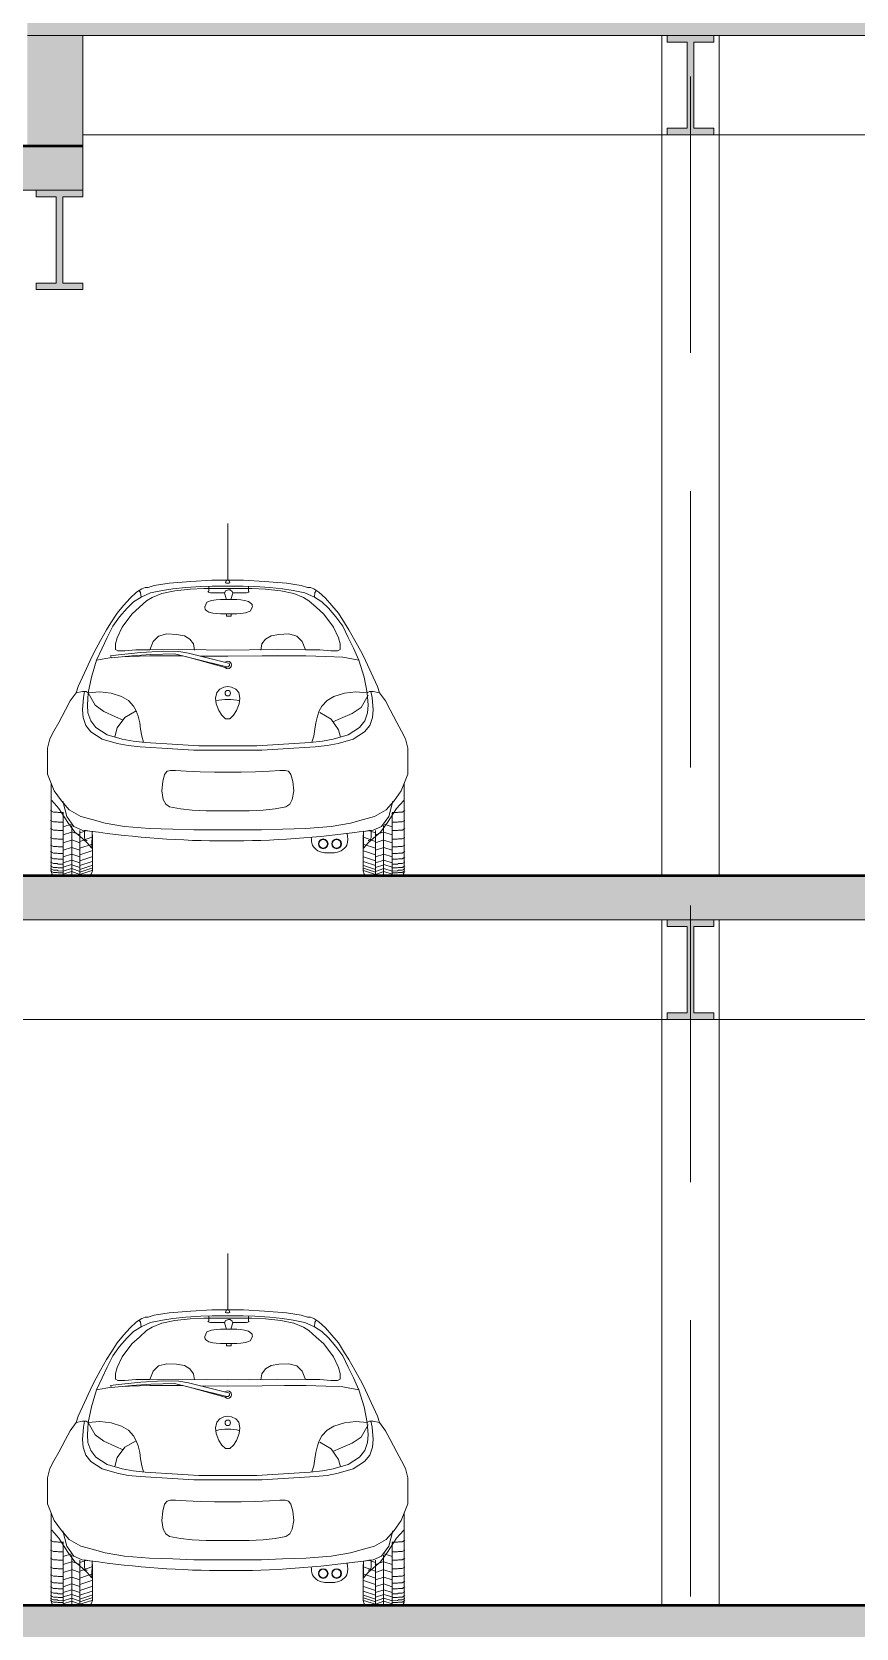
# Model space of a CAD drawing. Header units: millimetres. Extents: x 1135 to 1350, y 205 to 283.
# Drawn here: x 1303.75 to 1307.48, y 213.5 to 220.72 of the extents above; entities that cross this region are included whole.
import ezdxf

# ---------------------------------------------------------------- set-up
doc = ezdxf.new("R2010")
doc.units = ezdxf.units.MM
doc.header["$LTSCALE"] = 10
doc.header["$PDMODE"] = 1
doc.linetypes.add('DASHED2', pattern=[0.375, 0.25, -0.125])
doc.layers.get('0').update_dxf_attribs({"color": 90})
for name, color, linetype, lineweight in [('CARROS', 252, 'Continuous', 13), ('HACHT', 90, 'Continuous', 9), ('linha estutura', 252, 'Continuous', 13), ('PAREDES 2', 50, 'Continuous', 50), ('Pilares', 16, 'Continuous', 20), ('pn 02', 16, 'Continuous', 20), ('PN-01', 90, 'Continuous', 13)]:
    doc.layers.add(name, color=color, linetype=linetype, lineweight=lineweight)

# ---------------------------------------------------------------- blocks, each defined once
blk = doc.blocks.new('VIGA')
at = {"layer": 'Pilares'}
blk.add_hatch(color=256, dxfattribs=at).paths.add_polyline_path([(0.21, 0), (0, 0), (0, -0.03), (0.09, -0.03), (0.09, -0.42), (0, -0.42), (0, -0.45), (0.21, -0.45), (0.21, -0.42), (0.12, -0.42), (0.12, -0.03), (0.21, -0.03)])
at = {"layer": 'Pilares', "linetype": 'Continuous'}
for p, q in [((0, -0.03), (0.09, -0.03)), ((0.09, -0.03), (0.09, -0.42)), ((0.12, -0.03), (0.12, -0.42)), ((0.12, -0.03), (0.21, -0.03)), ((0, -0.42), (0.09, -0.42)), ((0.12, -0.42), (0.21, -0.42))]:
    blk.add_line(p, q, dxfattribs=at)
for points in [[(0.21, -0.03), (0.21, 0), (0, 0), (0, -0.03)], [(0, -0.42), (0, -0.45), (0.21, -0.45), (0.21, -0.42)]]:
    blk.add_lwpolyline(points, dxfattribs=at)
blk = doc.blocks.new('ford ka posterior')
for p, q in [((0.0011, 1.3363), (0.0011, 1.5917)), ((-0.3733, 1.303), (-0.3881, 1.2972)), ((-0.3595, 1.303), (-0.3733, 1.303)), ((-0.3312, 1.312), (-0.3595, 1.303)), ((-0.2643, 1.3227), (-0.3312, 1.312)), ((-0.1656, 1.3304), (-0.2643, 1.3227)), ((-0.2471, 1.2973), (-0.1887, 1.3029)), ((-0.1887, 1.3029), (-0.1211, 1.3071)), ((-0.0709, 1.3363), (-0.1656, 1.3304)), ((-0.1211, 1.3071), (-0.0689, 1.3094)), ((0.0011, 1.3363), (-0.0709, 1.3363)), ((-0.0689, 1.3094), (0.0011, 1.3094)), ((-0.009, 1.3242), (-0.0054, 1.3337)), ((-0.0054, 1.3337), (0.0011, 1.3363)), ((0.0011, 1.3363), (0.073, 1.3363)), ((0.0076, 1.3337), (0.0011, 1.3363)), ((0.071, 1.3094), (0.0011, 1.3094)), ((0.0112, 1.3242), (0.0076, 1.3337)), ((0.1233, 1.3071), (0.071, 1.3094)), ((0.073, 1.3363), (0.1678, 1.3304)), ((0.1909, 1.3029), (0.1233, 1.3071)), ((0.1678, 1.3304), (0.2665, 1.3227)), ((0.2492, 1.2973), (0.1909, 1.3029)), ((0.2665, 1.3227), (0.3334, 1.312)), ((0.3334, 1.312), (0.3617, 1.303)), ((0.3617, 1.303), (0.3754, 1.303)), ((0.3754, 1.303), (0.3903, 1.2972)), ((-0.4404, 1.2553), (-0.4705, 1.2214)), ((-0.4548, 1.2099), (-0.425, 1.2384)), ((-0.4117, 1.2818), (-0.4404, 1.2553)), ((-0.425, 1.2384), (-0.391, 1.2597)), ((-0.3881, 1.2972), (-0.4117, 1.2818)), ((-0.3999, 1.2895), (-0.3936, 1.2805)), ((-0.3988, 1.2133), (-0.3661, 1.2426)), ((-0.3936, 1.2805), (-0.391, 1.2597)), ((-0.391, 1.2597), (-0.348, 1.279)), ((-0.3661, 1.2426), (-0.3413, 1.2577)), ((-0.348, 1.279), (-0.2944, 1.2898)), ((-0.3413, 1.2577), (-0.2977, 1.2759)), ((-0.2977, 1.2759), (-0.239, 1.2875)), ((-0.2944, 1.2898), (-0.2471, 1.2973)), ((-0.239, 1.2875), (-0.1697, 1.2951)), ((-0.1697, 1.2951), (-0.1074, 1.2987)), ((-0.1074, 1.2987), (-0.0664, 1.2992)), ((-0.0664, 1.2992), (0.0011, 1.2992)), ((0.0686, 1.2992), (0.0011, 1.2992)), ((0.1096, 1.2987), (0.0686, 1.2992)), ((0.1719, 1.2951), (0.1096, 1.2987)), ((0.2412, 1.2875), (0.1719, 1.2951)), ((0.2999, 1.2759), (0.2412, 1.2875)), ((0.2966, 1.2898), (0.2492, 1.2973)), ((0.3501, 1.279), (0.2966, 1.2898)), ((0.3434, 1.2577), (0.2999, 1.2759)), ((0.3683, 1.2426), (0.3434, 1.2577)), ((0.3932, 1.2597), (0.3501, 1.279)), ((0.401, 1.2133), (0.3683, 1.2426)), ((0.3903, 1.2972), (0.4139, 1.2818)), ((0.3957, 1.2805), (0.3932, 1.2597)), ((0.4272, 1.2384), (0.3932, 1.2597)), ((0.4021, 1.2895), (0.3957, 1.2805)), ((0.4139, 1.2818), (0.4426, 1.2553)), ((0.457, 1.2099), (0.4272, 1.2384)), ((0.4426, 1.2553), (0.4726, 1.2214)), ((-0.4996, 1.1863), (-0.5275, 1.1425)), ((-0.5193, 1.1282), (-0.4883, 1.1703)), ((-0.4705, 1.2214), (-0.4996, 1.1863)), ((-0.4883, 1.1703), (-0.4548, 1.2099)), ((-0.4768, 1.1237), (-0.4332, 1.1823)), ((-0.4332, 1.1823), (-0.3988, 1.2133)), ((0.0144, 1.174), (-0.0029, 1.174)), ((0.4354, 1.1823), (0.401, 1.2133)), ((0.479, 1.1237), (0.4354, 1.1823)), ((0.4904, 1.1703), (0.457, 1.2099)), ((0.4726, 1.2214), (0.5018, 1.1863)), ((0.5215, 1.1282), (0.4904, 1.1703)), ((0.5018, 1.1863), (0.5297, 1.1425)), ((-0.5473, 1.1109), (-0.5744, 1.0634)), ((-0.5275, 1.1425), (-0.5473, 1.1109)), ((-0.544, 1.0774), (-0.5193, 1.1282)), ((-0.4994, 1.0759), (-0.4768, 1.1237)), ((-0.336, 1.0592), (-0.3117, 1.0835)), ((-0.3117, 1.0835), (-0.2748, 1.0927)), ((-0.2748, 1.0927), (-0.2304, 1.091)), ((-0.2304, 1.091), (-0.1952, 1.0843)), ((-0.1952, 1.0843), (-0.17, 1.0692)), ((0.1973, 1.0843), (0.1722, 1.0692)), ((0.2325, 1.091), (0.1973, 1.0843)), ((0.2769, 1.0927), (0.2325, 1.091)), ((0.3138, 1.0835), (0.2769, 1.0927)), ((0.3381, 1.0592), (0.3138, 1.0835)), ((0.5016, 1.0759), (0.479, 1.1237)), ((0.5462, 1.0774), (0.5215, 1.1282)), ((0.5297, 1.1425), (0.5495, 1.1109)), ((0.5495, 1.1109), (0.5765, 1.0634)), ((-0.5744, 1.0634), (-0.6048, 1.0077)), ((-0.5922, 0.9748), (-0.5676, 1.0291)), ((-0.5676, 1.0291), (-0.544, 1.0774)), ((-0.507, 1.0483), (-0.4994, 1.0759)), ((-0.507, 1.0232), (-0.507, 1.0483)), ((-0.4961, 1.0165), (-0.507, 1.0232)), ((-0.4651, 1.0165), (-0.4961, 1.0165)), ((-0.4148, 1.0207), (-0.4651, 1.0165)), ((-0.3511, 1.0215), (-0.4148, 1.0207)), ((-0.3511, 1.0215), (-0.336, 1.0592)), ((-0.2237, 1.0232), (-0.3511, 1.0215)), ((-0.0971, 1.0215), (-0.2237, 1.0232)), ((-0.17, 1.0692), (-0.1532, 1.0475)), ((-0.1532, 1.0475), (-0.1491, 1.019)), ((0.0011, 1.019), (-0.0971, 1.0215)), ((0.0011, 1.019), (0.0993, 1.0215)), ((0.0993, 1.0215), (0.2258, 1.0232)), ((0.1554, 1.0475), (0.1512, 1.019)), ((0.1722, 1.0692), (0.1554, 1.0475)), ((0.2258, 1.0232), (0.3532, 1.0215)), ((0.3532, 1.0215), (0.3381, 1.0592)), ((0.3532, 1.0215), (0.417, 1.0207)), ((0.417, 1.0207), (0.4672, 1.0165)), ((0.4672, 1.0165), (0.4982, 1.0165)), ((0.4982, 1.0165), (0.5091, 1.0232)), ((0.5091, 1.0483), (0.5016, 1.0759)), ((0.5091, 1.0232), (0.5091, 1.0483)), ((0.5698, 1.0291), (0.5462, 1.0774)), ((0.5943, 0.9748), (0.5698, 1.0291)), ((0.5765, 1.0634), (0.607, 1.0077)), ((-0.622, 0.9725), (-0.6478, 0.9165)), ((-0.6048, 1.0077), (-0.622, 0.9725)), ((-0.5922, 0.9748), (-0.6156, 0.8975)), ((-0.5922, 0.9748), (-0.5252, 0.9865)), ((-0.5244, 0.9852), (-0.53, 0.9936)), ((-0.4756, 0.9896), (-0.4428, 0.9912)), ((-0.4428, 0.9912), (-0.3522, 0.9941)), ((-0.3522, 0.9941), (-0.2559, 0.9941)), ((-0.2559, 0.9941), (-0.2023, 0.9936)), ((-0.1233, 0.9929), (0.0011, 0.9917)), ((-0.0004, 0.9437), (-0.0107, 0.9406)), ((0.1568, 0.9932), (0.0011, 0.9917)), ((0.258, 0.9941), (0.1568, 0.9932)), ((0.3544, 0.9941), (0.258, 0.9941)), ((0.445, 0.9912), (0.3544, 0.9941)), ((0.5221, 0.9874), (0.445, 0.9912)), ((0.5943, 0.9748), (0.5221, 0.9874)), ((0.5943, 0.9748), (0.6177, 0.8975)), ((0.607, 1.0077), (0.6241, 0.9725)), ((0.6241, 0.9725), (0.6499, 0.9165)), ((-0.6478, 0.9165), (-0.6765, 0.8556)), ((-0.6156, 0.8975), (-0.63, 0.8262)), ((0.6177, 0.8975), (0.6322, 0.8262)), ((0.6499, 0.9165), (0.6787, 0.8556)), ((-0.685, 0.8262), (-0.7122, 0.7897)), ((-0.6765, 0.8556), (-0.685, 0.8262)), ((-0.6566, 0.8328), (-0.685, 0.8262)), ((-0.6397, 0.8328), (-0.6566, 0.8328)), ((-0.6524, 0.8058), (-0.6563, 0.7499)), ((-0.647, 0.8328), (-0.6524, 0.8058)), ((-0.63, 0.8262), (-0.6397, 0.8328)), ((-0.63, 0.8262), (-0.6338, 0.7703)), ((-0.63, 0.8262), (-0.5783, 0.8308)), ((-0.63, 0.8262), (-0.5996, 0.7706)), ((-0.5783, 0.8308), (-0.5269, 0.8245)), ((-0.5269, 0.8245), (-0.4793, 0.81)), ((-0.4793, 0.81), (-0.4486, 0.7915)), ((-0.0487, 0.8286), (-0.054, 0.8021)), ((-0.054, 0.8021), (-0.051, 0.7775)), ((-0.0348, 0.8431), (-0.0487, 0.8286)), ((-0.0164, 0.852), (-0.0348, 0.8431)), ((0.0011, 0.855), (-0.0164, 0.852)), ((0.0011, 0.855), (0.0185, 0.852)), ((0.0185, 0.852), (0.037, 0.8431)), ((0.037, 0.8431), (0.0508, 0.8286)), ((0.0508, 0.8286), (0.0562, 0.8021)), ((0.0562, 0.8021), (0.0531, 0.7775)), ((0.4815, 0.81), (0.4508, 0.7915)), ((0.5291, 0.8245), (0.4815, 0.81)), ((0.5804, 0.8308), (0.5291, 0.8245)), ((0.6322, 0.8262), (0.5804, 0.8308)), ((0.636, 0.8157), (0.6047, 0.7606)), ((0.6322, 0.8262), (0.6418, 0.8328)), ((0.6322, 0.8262), (0.636, 0.7703)), ((0.6418, 0.8328), (0.6587, 0.8328)), ((0.6491, 0.8328), (0.6546, 0.8058)), ((0.6546, 0.8058), (0.6584, 0.7499)), ((0.6587, 0.8328), (0.6871, 0.8262)), ((0.6787, 0.8556), (0.6871, 0.8262)), ((0.6871, 0.8262), (0.7144, 0.7897)), ((-0.7335, 0.7499), (-0.764, 0.6929)), ((-0.7122, 0.7897), (-0.7335, 0.7499)), ((-0.6563, 0.7499), (-0.6537, 0.7156)), ((-0.6338, 0.7703), (-0.6313, 0.736)), ((-0.6313, 0.736), (-0.6192, 0.6998)), ((-0.5996, 0.7706), (-0.5596, 0.7428)), ((-0.5596, 0.7428), (-0.5075, 0.7185)), ((-0.413, 0.7445), (-0.4641, 0.7151)), ((-0.4486, 0.7915), (-0.4251, 0.7663)), ((-0.4251, 0.7663), (-0.413, 0.7445)), ((-0.413, 0.7445), (-0.4046, 0.7208)), ((-0.051, 0.7775), (-0.0387, 0.746)), ((-0.0387, 0.746), (-0.0252, 0.7249)), ((-0.0252, 0.7249), (-0.0091, 0.7088)), ((0.0274, 0.7249), (0.0112, 0.7088)), ((0.0408, 0.746), (0.0274, 0.7249)), ((0.0531, 0.7775), (0.0408, 0.746)), ((0.4151, 0.7445), (0.4068, 0.7208)), ((0.4273, 0.7663), (0.4151, 0.7445)), ((0.4177, 0.7377), (0.4683, 0.7074)), ((0.4508, 0.7915), (0.4273, 0.7663)), ((0.5643, 0.7335), (0.5118, 0.7101)), ((0.6047, 0.7606), (0.5643, 0.7335)), ((0.6335, 0.736), (0.6214, 0.6998)), ((0.636, 0.7703), (0.6335, 0.736)), ((0.6584, 0.7499), (0.6559, 0.7156)), ((0.7144, 0.7897), (0.7357, 0.7499)), ((0.7357, 0.7499), (0.7662, 0.6929)), ((-0.7855, 0.6527), (-0.8038, 0.6186)), ((-0.764, 0.6929), (-0.7855, 0.6527)), ((-0.6537, 0.7156), (-0.6416, 0.6794)), ((-0.6416, 0.6794), (-0.6181, 0.6496)), ((-0.6192, 0.6998), (-0.5957, 0.6699)), ((-0.5957, 0.6699), (-0.5442, 0.6369)), ((-0.4989, 0.6682), (-0.5102, 0.6271)), ((-0.5075, 0.7185), (-0.4728, 0.7034)), ((-0.4641, 0.7151), (-0.4989, 0.6682)), ((-0.4046, 0.7208), (-0.3974, 0.6913)), ((-0.3974, 0.6913), (-0.3933, 0.6617)), ((-0.3933, 0.6617), (-0.388, 0.6301)), ((-0.0091, 0.7088), (0.0011, 0.7088)), ((0.0112, 0.7088), (0.0011, 0.7088)), ((0.3954, 0.6617), (0.3901, 0.6301)), ((0.3996, 0.6913), (0.3954, 0.6617)), ((0.4068, 0.7208), (0.3996, 0.6913)), ((0.4683, 0.7074), (0.5023, 0.66)), ((0.5118, 0.7101), (0.4768, 0.6956)), ((0.5023, 0.66), (0.5109, 0.6266)), ((0.5979, 0.6699), (0.5464, 0.6369)), ((0.6214, 0.6998), (0.5979, 0.6699)), ((0.6438, 0.6794), (0.6203, 0.6496)), ((0.6559, 0.7156), (0.6438, 0.6794)), ((0.7662, 0.6929), (0.7876, 0.6527)), ((0.7876, 0.6527), (0.8059, 0.6186)), ((-0.8038, 0.6186), (-0.8139, 0.5766)), ((-0.6181, 0.6496), (-0.5666, 0.6165)), ((-0.5666, 0.6165), (-0.4986, 0.5969)), ((-0.5442, 0.6369), (-0.4762, 0.6172)), ((-0.4986, 0.5969), (-0.4494, 0.5877)), ((-0.4762, 0.6172), (-0.4269, 0.6081)), ((-0.4494, 0.5877), (-0.3947, 0.582)), ((-0.4269, 0.6081), (-0.3723, 0.6024)), ((-0.3947, 0.582), (-0.2491, 0.5731)), ((-0.388, 0.6301), (-0.3797, 0.6031)), ((-0.3723, 0.6024), (-0.2267, 0.5935)), ((-0.2267, 0.5935), (-0.1305, 0.5876)), ((-0.1305, 0.5876), (0.0011, 0.5876)), ((0.1327, 0.5876), (0.0011, 0.5876)), ((0.2288, 0.5935), (0.1327, 0.5876)), ((0.3744, 0.6024), (0.2288, 0.5935)), ((0.3968, 0.582), (0.2513, 0.5731)), ((0.4291, 0.6081), (0.3744, 0.6024)), ((0.3901, 0.6301), (0.3818, 0.6031)), ((0.4515, 0.5877), (0.3968, 0.582)), ((0.4783, 0.6172), (0.4291, 0.6081)), ((0.5007, 0.5969), (0.4515, 0.5877)), ((0.5464, 0.6369), (0.4783, 0.6172)), ((0.5688, 0.6165), (0.5007, 0.5969)), ((0.6203, 0.6496), (0.5688, 0.6165)), ((0.8059, 0.6186), (0.8161, 0.5766)), ((-0.8139, 0.5766), (-0.8139, 0.5357)), ((-0.8139, 0.5357), (-0.8139, 0.4583)), ((-0.2491, 0.5731), (-0.1529, 0.5672)), ((-0.1529, 0.5672), (0.0011, 0.5672)), ((0.1551, 0.5672), (0.0011, 0.5672)), ((0.2513, 0.5731), (0.1551, 0.5672)), ((0.8161, 0.5766), (0.8161, 0.5357)), ((0.8161, 0.5357), (0.8161, 0.4583)), ((-0.8139, 0.4583), (-0.799, 0.4212)), ((-0.2844, 0.4577), (-0.2934, 0.4257)), ((-0.2731, 0.4716), (-0.2844, 0.4577)), ((-0.2587, 0.4757), (-0.2731, 0.4716)), ((-0.2348, 0.4753), (-0.2587, 0.4757)), ((-0.1874, 0.4721), (-0.2348, 0.4753)), ((-0.1238, 0.4694), (-0.1874, 0.4721)), ((-0.0592, 0.4685), (-0.1238, 0.4694)), ((0.0011, 0.4685), (-0.0592, 0.4685)), ((0.0011, 0.4685), (0.0614, 0.4685)), ((0.0614, 0.4685), (0.1259, 0.4694)), ((0.1259, 0.4694), (0.1895, 0.4721)), ((0.1895, 0.4721), (0.2369, 0.4753)), ((0.2369, 0.4753), (0.2608, 0.4757)), ((0.2608, 0.4757), (0.2753, 0.4716)), ((0.2753, 0.4716), (0.2866, 0.4577)), ((0.2866, 0.4577), (0.2956, 0.4257)), ((0.8161, 0.4583), (0.8012, 0.4212)), ((-0.799, 0.4212), (-0.7841, 0.3841)), ((-0.7841, 0.3841), (-0.7515, 0.3375)), ((-0.2934, 0.4257), (-0.2975, 0.3837)), ((-0.2975, 0.3837), (-0.2907, 0.3436)), ((0.2996, 0.3837), (0.2929, 0.3436)), ((0.2956, 0.4257), (0.2996, 0.3837)), ((0.7862, 0.3841), (0.7537, 0.3375)), ((0.8012, 0.4212), (0.7862, 0.3841)), ((-0.7515, 0.3375), (-0.716, 0.2977)), ((-0.716, 0.2977), (-0.6631, 0.2672)), ((-0.2907, 0.3436), (-0.2794, 0.3238)), ((-0.2794, 0.3238), (-0.2618, 0.3109)), ((-0.2618, 0.3109), (-0.2131, 0.3015)), ((-0.2131, 0.3015), (-0.1594, 0.2965)), ((-0.1594, 0.2965), (-0.0962, 0.2934)), ((-0.0962, 0.2934), (0.0011, 0.2934)), ((0.0984, 0.2934), (0.0011, 0.2934)), ((0.1616, 0.2965), (0.0984, 0.2934)), ((0.2153, 0.3015), (0.1616, 0.2965)), ((0.264, 0.3109), (0.2153, 0.3015)), ((0.2816, 0.3238), (0.264, 0.3109)), ((0.2929, 0.3436), (0.2816, 0.3238)), ((0.7182, 0.2977), (0.6653, 0.2672)), ((0.7537, 0.3375), (0.7182, 0.2977)), ((-0.6631, 0.2672), (-0.6129, 0.2535)), ((-0.6129, 0.2535), (-0.5538, 0.2375)), ((-0.5538, 0.2375), (-0.4663, 0.2228)), ((-0.4663, 0.2228), (-0.3528, 0.2135)), ((0.4685, 0.2228), (0.355, 0.2135)), ((0.5559, 0.2375), (0.4685, 0.2228)), ((0.615, 0.2535), (0.5559, 0.2375)), ((0.6653, 0.2672), (0.615, 0.2535)), ((-0.3528, 0.2135), (-0.247, 0.2097)), ((-0.247, 0.2097), (-0.152, 0.2063)), ((-0.152, 0.2063), (0.0011, 0.2063)), ((0.1542, 0.2063), (0.0011, 0.2063)), ((0.2491, 0.2097), (0.1542, 0.2063)), ((0.355, 0.2135), (0.2491, 0.2097)), ((0.4395, 0.1036), (0.4841, 0.1036))]:
    blk.add_line(p, q)
at = {"linetype": 'Continuous'}
for p, q in [((-0.0853, 1.3062), (-0.0853, 1.2871)), ((0.0942, 1.3061), (0.0943, 1.2871)), ((-0.0932, 1.2363), (-0.1028, 1.2161)), ((-0.0721, 1.2442), (-0.0932, 1.2363)), ((-0.0871, 1.283), (-0.0896, 1.2816)), ((-0.0857, 1.2857), (-0.0871, 1.283)), ((-0.0859, 1.2839), (-0.0857, 1.2826)), ((-0.0853, 1.2871), (-0.0857, 1.2857)), ((-0.0857, 1.2826), (-0.0835, 1.2802)), ((-0.0835, 1.2802), (-0.0768, 1.2789)), ((-0.0768, 1.2789), (-0.0163, 1.2789)), ((-0.0508, 1.2469), (-0.0721, 1.2442)), ((-0.0319, 1.2485), (-0.0508, 1.2469)), ((-0.0152, 1.2488), (-0.0319, 1.2485)), ((0.0047, 1.2487), (-0.0152, 1.2488)), ((-0.0144, 1.2775), (-0.0053, 1.2487)), ((-0.013, 1.2752), (-0.0126, 1.2798)), ((-0.0126, 1.2798), (-0.0085, 1.2884)), ((-0.0085, 1.2884), (0.0041, 1.293)), ((0.0041, 1.293), (0.008, 1.2927)), ((0.0047, 1.2487), (0.0249, 1.2488)), ((0.008, 1.2927), (0.0113, 1.292)), ((0.0113, 1.292), (0.0141, 1.2908)), ((0.0141, 1.2908), (0.0205, 1.285)), ((0.0235, 1.2775), (0.0148, 1.2487)), ((0.0205, 1.285), (0.0231, 1.279)), ((0.0249, 1.2488), (0.0415, 1.2485)), ((0.0858, 1.2789), (0.0254, 1.2789)), ((0.0415, 1.2485), (0.0604, 1.2469)), ((0.0604, 1.2469), (0.0773, 1.2449)), ((0.0773, 1.2449), (0.0955, 1.2404)), ((0.0925, 1.2802), (0.0858, 1.2789)), ((0.0947, 1.2826), (0.0925, 1.2802)), ((0.0943, 1.2871), (0.0947, 1.2857)), ((0.0947, 1.2857), (0.0961, 1.283)), ((0.0949, 1.2839), (0.0947, 1.2826)), ((0.0955, 1.2404), (0.109, 1.2298)), ((0.0961, 1.283), (0.0986, 1.2816)), ((0.109, 1.2298), (0.1109, 1.2259)), ((-0.1028, 1.2161), (-0.1023, 1.2103)), ((-0.1023, 1.2103), (-0.1009, 1.2054)), ((-0.1009, 1.2054), (-0.0986, 1.2012)), ((-0.0986, 1.2012), (-0.0849, 1.1914)), ((-0.0849, 1.1914), (-0.0671, 1.1873)), ((-0.0671, 1.1873), (-0.0508, 1.1854)), ((-0.0508, 1.1854), (-0.0319, 1.1838)), ((-0.0319, 1.1838), (-0.0152, 1.1834)), ((-0.0152, 1.1834), (0.0058, 1.1837)), ((-0.0049, 1.1835), (-0.0049, 1.176)), ((0.0249, 1.1834), (0.0058, 1.1836)), ((0.0164, 1.1835), (0.0164, 1.176)), ((0.0415, 1.1838), (0.0249, 1.1834)), ((0.0604, 1.1854), (0.0415, 1.1838)), ((0.0817, 1.1881), (0.0604, 1.1854)), ((0.1029, 1.1959), (0.0817, 1.1881)), ((0.1125, 1.2161), (0.1029, 1.1959)), ((0.1109, 1.2259), (0.1121, 1.2213)), ((0.1121, 1.2213), (0.1125, 1.2161)), ((-0.2915, 1.0154), (-0.3927, 1.0088)), ((-0.2198, 1.0139), (-0.2915, 1.0154)), ((-0.1763, 1.006), (-0.2198, 1.0139)), ((-0.4932, 0.9982), (-0.53, 0.9936)), ((-0.5244, 0.9852), (-0.4335, 0.9934)), ((-0.3927, 1.0088), (-0.4932, 0.9982)), ((-0.4335, 0.9934), (-0.3477, 0.9999)), ((-0.3477, 0.9999), (-0.2395, 1.0026)), ((-0.2395, 1.0026), (-0.1436, 0.9795)), ((-0.1839, 0.9892), (-0.0107, 0.9406)), ((0.0045, 0.9611), (-0.1763, 1.006)), ((-0.1436, 0.9795), (-0.0024, 0.9439)), ((-0.7979, 0.4184), (-0.7979, 0.0214)), ((0.8, 0.4184), (0.8, 0.0214)), ((-0.8004, 0.2938), (-0.7877, 0.2869)), ((-0.7956, 0.3398), (-0.7629, 0.3039)), ((-0.7629, 0.3039), (-0.7219, 0.2405)), ((-0.7273, 0.2673), (-0.7452, 0.3373)), ((0.765, 0.3039), (0.7241, 0.2405)), ((0.7295, 0.2673), (0.7473, 0.3373)), ((0.7977, 0.3398), (0.765, 0.3039)), ((0.8025, 0.2938), (0.7899, 0.2869)), ((-0.8004, 0.2498), (-0.7877, 0.2429)), ((-0.7877, 0.2869), (-0.7712, 0.2869)), ((-0.7877, 0.2429), (-0.7712, 0.2429)), ((-0.7712, 0.2869), (-0.7668, 0.2852)), ((-0.7712, 0.2429), (-0.7668, 0.2412)), ((-0.7668, 0.2852), (-0.7426, 0.2852)), ((-0.7668, 0.2412), (-0.7426, 0.2412)), ((-0.7061, 0.2322), (-0.7435, 0.2202)), ((-0.7433, 0.2839), (-0.7433, 0.0055)), ((-0.695, 0.2226), (-0.7276, 0.2673)), ((-0.6947, 0.2225), (-0.7273, 0.2673)), ((-0.7219, 0.2405), (-0.6905, 0.197)), ((-0.7042, 0.2267), (-0.7042, 0.0015)), ((-0.6575, 0.2061), (-0.695, 0.2226)), ((-0.6572, 0.2061), (-0.6947, 0.2225)), ((0.6593, 0.2061), (0.6969, 0.2225)), ((0.6596, 0.2061), (0.6972, 0.2226)), ((0.7241, 0.2405), (0.6926, 0.197)), ((0.6969, 0.2225), (0.7295, 0.2673)), ((0.6972, 0.2226), (0.7298, 0.2673)), ((0.7064, 0.2267), (0.7064, 0.0015)), ((0.7083, 0.2322), (0.7456, 0.2202)), ((0.769, 0.2852), (0.7448, 0.2852)), ((0.769, 0.2412), (0.7448, 0.2412)), ((0.7454, 0.2839), (0.7454, 0.0055)), ((0.7734, 0.2869), (0.769, 0.2852)), ((0.7734, 0.2429), (0.769, 0.2412)), ((0.7899, 0.2869), (0.7734, 0.2869)), ((0.7899, 0.2429), (0.7734, 0.2429)), ((0.8025, 0.2498), (0.7899, 0.2429)), ((-0.8004, 0.2124), (-0.7877, 0.2055)), ((-0.8004, 0.1728), (-0.7877, 0.166)), ((-0.7877, 0.2055), (-0.7712, 0.2055)), ((-0.7877, 0.166), (-0.7712, 0.166)), ((-0.7712, 0.2055), (-0.7668, 0.2038)), ((-0.7712, 0.166), (-0.7668, 0.1642)), ((-0.7668, 0.2038), (-0.7426, 0.2038)), ((-0.7668, 0.1642), (-0.7426, 0.1642)), ((-0.7056, 0.1963), (-0.743, 0.1843)), ((-0.7056, 0.1606), (-0.743, 0.1486)), ((-0.705, 0.1975), (-0.6677, 0.1849)), ((-0.705, 0.1614), (-0.6677, 0.1487)), ((-0.6905, 0.197), (-0.6682, 0.178)), ((-0.6682, 0.178), (-0.6365, 0.1494)), ((-0.6677, 0.0055), (-0.6677, 0.2043)), ((-0.6363, 0.2043), (-0.6677, 0.1939)), ((-0.6132, 0.1735), (-0.6677, 0.1548)), ((-0.6395, 0.2038), (-0.6575, 0.2061)), ((-0.6392, 0.2037), (-0.6572, 0.2061)), ((-0.6471, 0.2039), (-0.6137, 0.1993)), ((-0.6471, 0.171), (-0.6471, 0.2039)), ((-0.6439, 0.1611), (-0.6471, 0.171)), ((-0.638, 0.1585), (-0.6439, 0.1611)), ((-0.6313, 0.2026), (-0.6392, 0.2037)), ((-0.6348, 0.1586), (-0.638, 0.1585)), ((-0.6365, 0.1494), (-0.6132, 0.1245)), ((-0.6223, 0.2014), (-0.6313, 0.2026)), ((-0.6129, 0.2002), (-0.6223, 0.2014)), ((-0.6132, 0.1245), (-0.6129, 0.2002)), ((-0.611, 0.0216), (-0.611, 0.1846)), ((0.6132, 0.0216), (0.6132, 0.1846)), ((0.615, 0.2002), (0.6245, 0.2014)), ((0.6153, 0.1245), (0.615, 0.2002)), ((0.6153, 0.1735), (0.6698, 0.1548)), ((0.6386, 0.1494), (0.6153, 0.1245)), ((0.6493, 0.2039), (0.6158, 0.1993)), ((0.6245, 0.2014), (0.6334, 0.2026)), ((0.6334, 0.2026), (0.6414, 0.2037)), ((0.6369, 0.1586), (0.6401, 0.1585)), ((0.6384, 0.2043), (0.6698, 0.1939)), ((0.6704, 0.178), (0.6386, 0.1494)), ((0.6401, 0.1585), (0.6461, 0.1611)), ((0.6414, 0.2037), (0.6593, 0.2061)), ((0.6417, 0.2038), (0.6596, 0.2061)), ((0.6461, 0.1611), (0.6493, 0.171)), ((0.6493, 0.171), (0.6493, 0.2039)), ((0.6698, 0.0055), (0.6698, 0.2043)), ((0.7072, 0.1975), (0.6698, 0.1849)), ((0.7072, 0.1614), (0.6698, 0.1487)), ((0.6926, 0.197), (0.6704, 0.178)), ((0.7077, 0.1963), (0.7451, 0.1843)), ((0.7077, 0.1606), (0.7451, 0.1486)), ((0.769, 0.2038), (0.7448, 0.2038)), ((0.769, 0.1642), (0.7448, 0.1642)), ((0.7734, 0.2055), (0.769, 0.2038)), ((0.7734, 0.166), (0.769, 0.1642)), ((0.7899, 0.2055), (0.7734, 0.2055)), ((0.7899, 0.166), (0.7734, 0.166)), ((0.8025, 0.2124), (0.7899, 0.2055)), ((0.8025, 0.1728), (0.7899, 0.166)), ((-0.8004, 0.1384), (-0.7877, 0.1315)), ((-0.8004, 0.1087), (-0.7877, 0.1019)), ((-0.8004, 0.0829), (-0.7877, 0.0761)), ((-0.7877, 0.1315), (-0.7712, 0.1315)), ((-0.7877, 0.1019), (-0.7712, 0.1019)), ((-0.7877, 0.0761), (-0.7712, 0.0761)), ((-0.7712, 0.1315), (-0.7668, 0.1298)), ((-0.7712, 0.1019), (-0.7668, 0.1001)), ((-0.7712, 0.0761), (-0.7668, 0.0743)), ((-0.7668, 0.1298), (-0.7426, 0.1298)), ((-0.7668, 0.1001), (-0.7447, 0.1001)), ((-0.7668, 0.0743), (-0.7426, 0.0743)), ((-0.7056, 0.1272), (-0.743, 0.1152)), ((-0.7056, 0.0963), (-0.743, 0.0842)), ((-0.705, 0.1275), (-0.6677, 0.1149)), ((-0.705, 0.0971), (-0.6677, 0.0845)), ((-0.6119, 0.1429), (-0.6677, 0.1234)), ((-0.6132, 0.1114), (-0.6677, 0.0936)), ((-0.6132, 0.0856), (-0.6677, 0.067)), ((0.6141, 0.1429), (0.6698, 0.1234)), ((0.6153, 0.1114), (0.6698, 0.0936)), ((0.6153, 0.0856), (0.6698, 0.067)), ((0.7072, 0.1275), (0.6698, 0.1149)), ((0.7072, 0.0971), (0.6698, 0.0845)), ((0.7077, 0.1272), (0.7451, 0.1152)), ((0.7077, 0.0963), (0.7451, 0.0842)), ((0.769, 0.1298), (0.7448, 0.1298)), ((0.769, 0.0743), (0.7448, 0.0743)), ((0.769, 0.1001), (0.7469, 0.1001)), ((0.7734, 0.1315), (0.769, 0.1298)), ((0.7734, 0.1019), (0.769, 0.1001)), ((0.7734, 0.0761), (0.769, 0.0743)), ((0.7899, 0.1315), (0.7734, 0.1315)), ((0.7899, 0.1019), (0.7734, 0.1019)), ((0.7899, 0.0761), (0.7734, 0.0761)), ((0.8025, 0.1384), (0.7899, 0.1315)), ((0.8025, 0.1087), (0.7899, 0.1019)), ((0.8025, 0.0829), (0.7899, 0.0761)), ((-0.8004, 0.061), (-0.7877, 0.0541)), ((-0.8004, 0.0438), (-0.7877, 0.0369)), ((-0.8004, 0.0309), (-0.7877, 0.024)), ((-0.8004, 0.021), (-0.7877, 0.0141)), ((-0.7979, 0.0214), (-0.7977, 0.019)), ((-0.7977, 0.019), (-0.7965, 0.0134)), ((-0.7965, 0.0134), (-0.7929, 0.0068)), ((-0.7964, 0.0068), (-0.7926, 0.0034)), ((-0.7926, 0.0034), (-0.7871, 0.0009)), ((-0.7877, 0.0541), (-0.7712, 0.0541)), ((-0.7877, 0.0369), (-0.7712, 0.0369)), ((-0.7877, 0.024), (-0.7712, 0.024)), ((-0.7877, 0.0141), (-0.7712, 0.0141)), ((-0.7871, 0.0009), (-0.7798, 0)), ((-0.7798, 0), (-0.6329, 0)), ((-0.7712, 0.0541), (-0.7668, 0.0524)), ((-0.7712, 0.0369), (-0.7668, 0.0352)), ((-0.7712, 0.024), (-0.7668, 0.0223)), ((-0.7712, 0.0141), (-0.7668, 0.0124)), ((-0.7668, 0.0524), (-0.7426, 0.0524)), ((-0.7668, 0.0352), (-0.7426, 0.0352)), ((-0.7668, 0.0223), (-0.743, 0.0203)), ((-0.7668, 0.0124), (-0.7426, 0.0124)), ((-0.7056, 0.07), (-0.743, 0.058)), ((-0.7056, 0.0495), (-0.743, 0.0375)), ((-0.743, 0.0203), (-0.7056, 0.0323)), ((-0.7056, 0.0183), (-0.743, 0.0062)), ((-0.705, 0.0703), (-0.6677, 0.0577)), ((-0.705, 0.0491), (-0.6677, 0.0365)), ((-0.705, 0.0319), (-0.6677, 0.0193)), ((-0.705, 0.0181), (-0.6677, 0.0055)), ((-0.6119, 0.0645), (-0.6677, 0.0459)), ((-0.6132, 0.0454), (-0.6677, 0.0283)), ((-0.6132, 0.0339), (-0.6677, 0.0157)), ((-0.6136, 0.0224), (-0.6677, 0.0055)), ((-0.6329, 0), (-0.6272, 0.0008)), ((-0.6272, 0.0008), (-0.6167, 0.0063)), ((-0.6167, 0.0063), (-0.611, 0.0216)), ((0.6189, 0.0063), (0.6132, 0.0216)), ((0.6141, 0.0645), (0.6698, 0.0459)), ((0.6153, 0.0454), (0.6698, 0.0283)), ((0.6153, 0.0339), (0.6698, 0.0157)), ((0.6158, 0.0224), (0.6698, 0.0055)), ((0.6294, 0.0008), (0.6189, 0.0063)), ((0.635, 0), (0.6294, 0.0008)), ((0.782, 0), (0.635, 0)), ((0.7072, 0.0703), (0.6698, 0.0577)), ((0.7072, 0.0491), (0.6698, 0.0365)), ((0.7072, 0.0319), (0.6698, 0.0193)), ((0.7072, 0.0181), (0.6698, 0.0055)), ((0.7077, 0.07), (0.7451, 0.058)), ((0.7077, 0.0495), (0.7451, 0.0375)), ((0.7451, 0.0203), (0.7077, 0.0323)), ((0.7077, 0.0183), (0.7451, 0.0062)), ((0.769, 0.0524), (0.7448, 0.0524)), ((0.769, 0.0352), (0.7448, 0.0352)), ((0.769, 0.0124), (0.7448, 0.0124)), ((0.769, 0.0223), (0.7451, 0.0203)), ((0.7734, 0.0541), (0.769, 0.0524)), ((0.7734, 0.0369), (0.769, 0.0352)), ((0.7734, 0.024), (0.769, 0.0223)), ((0.7734, 0.0141), (0.769, 0.0124)), ((0.7899, 0.0541), (0.7734, 0.0541)), ((0.7899, 0.0369), (0.7734, 0.0369)), ((0.7899, 0.024), (0.7734, 0.024)), ((0.7899, 0.0141), (0.7734, 0.0141)), ((0.7893, 0.0009), (0.782, 0)), ((0.7947, 0.0034), (0.7893, 0.0009)), ((0.8025, 0.061), (0.7899, 0.0541)), ((0.8025, 0.0438), (0.7899, 0.0369)), ((0.8025, 0.0309), (0.7899, 0.024)), ((0.8025, 0.021), (0.7899, 0.0141)), ((0.7986, 0.0068), (0.7947, 0.0034)), ((0.7986, 0.0134), (0.795, 0.0068)), ((0.7999, 0.019), (0.7986, 0.0134)), ((0.8, 0.0214), (0.7999, 0.019))]:
    blk.add_line(p, q, dxfattribs=at)
for centre, radius in [((0.0011, 0.8252), 0.0125), ((0.4329, 0.1437), 0.0219), ((0.4329, 0.1437), 0.0199), ((0.4935, 0.1437), 0.0219), ((0.4935, 0.1437), 0.0199)]:
    blk.add_circle(centre, radius)
for centre, radius, start, end in [((0.0011, 1.347), 0.0249, 246.05291, 293.94709), ((-0.0029, 1.176), 0.002, 180, 270), ((0.0144, 1.176), 0.002, 270, 0), ((0.0011, 0.9525), 0.0167, 225.88104, 270), ((0.0011, 0.9525), 0.0167, 90, 132.76711), ((-0.0004, 0.9531), 0.00939, 257.77264, 58.31084), ((0.0011, 0.9525), 0.0167, 270, 90), ((0.0011, 0.5992), 0.1979, 74.29643, 105.70357), ((0.0006, 4.5011), 4.3445, 261.75683, 278.13069), ((0.564, 0.1833), 0.1855, 182.689, 194.02989), ((0.4576, 0.1663), 0.0866, 341.15116, 16.06506), ((0.4415, 0.1686), 0.065, 207.73817, 271.8237), ((0.482, 0.1686), 0.065, 268.20916, 332.26183)]:
    blk.add_arc(centre, radius, start, end)
for centre, start, end in [((-0.0163, 1.2769), 17.41472, 90), ((0.0254, 1.2769), 90, 163.11736)]:
    blk.add_arc(centre, 0.002, start, end, dxfattribs=at)
blk.add_point((0, 0))

msp = doc.modelspace()

# ---------------------------------------------------------------- hatches: boundary and pattern name
at = {"layer": 'HACHT'}
h = msp.add_hatch(color=256, dxfattribs=at)
h.paths.add_polyline_path([(1322.7287, 217.5), (1322.7287, 217.8205), (1322.6587, 217.8205), (1322.6587, 217.6364), (1322.3887, 217.6364), (1322.3887, 217.4523), (1322.1187, 217.4523), (1322.1187, 217.2682), (1321.8487, 217.2682), (1321.8487, 217.0841), (1321.5787, 217.0841), (1321.5787, 216.9), (1314.7287, 216.9), (1314.7287, 216.7), (1314.8337, 216.7), (1321.5554, 216.7)])
h.paths.add_polyline_path([(1322.7287, 213.8309), (1322.7287, 214.15), (1322.6587, 214.15), (1322.6587, 213.9667), (1322.3887, 213.9667), (1322.3887, 213.7833), (1322.1187, 213.7833), (1322.1187, 213.6), (1314.7287, 213.6), (1314.7287, 213.4), (1314.8337, 213.4), (1322.0942, 213.4)])
h.paths.add_polyline_path([(1322.7287, 210.3), (1314.7287, 210.3), (1314.7287, 210.1), (1322.7287, 210.1)])
h.paths.add_polyline_path([(1321.5787, 220.9), (1314.7287, 220.9), (1314.7287, 220.7), (1314.8337, 220.7), (1321.5787, 220.7)])
h.paths.add_polyline_path([(1314.7287, 220.9), (1306.7287, 220.9), (1306.7287, 220.7), (1306.8337, 220.7), (1314.7287, 220.7)])
h.paths.add_polyline_path([(1306.7287, 220.9), (1303.7287, 220.9), (1303.7287, 220.7), (1306.7287, 220.7)])
h.paths.add_polyline_path([(1303.9787, 220.7), (1303.7287, 220.7), (1303.7287, 220.2), (1303.9787, 220.2)])
h.paths.add_polyline_path([(1314.7287, 216.9), (1306.7287, 216.9), (1306.7287, 216.7), (1306.8337, 216.7), (1314.7287, 216.7)])
h.paths.add_polyline_path([(1314.7287, 213.6), (1306.7287, 213.6), (1306.7287, 213.4), (1306.8337, 213.4), (1314.7287, 213.4)])
h.paths.add_polyline_path([(1314.7287, 210.3), (1306.7287, 210.3), (1306.7287, 210.1), (1314.7287, 210.1)])
h = msp.add_hatch(color=256, dxfattribs=at)
h.paths.add_polyline_path([(1303.9787, 220.2), (1297.4787, 220.2), (1297.4787, 220), (1303.9787, 220)])
h.paths.add_polyline_path([(1297.7287, 220), (1297.4787, 220), (1297.4787, 216.9), (1297.7287, 216.9)])
h.paths.add_polyline_path([(1306.7287, 216.9), (1297.4787, 216.9), (1297.4787, 216.7), (1306.7287, 216.7)])
h.paths.add_polyline_path([(1297.7287, 216.7), (1297.4787, 216.7), (1297.4787, 213.6), (1297.7287, 213.6)])
h.paths.add_polyline_path([(1306.7287, 213.6), (1297.4787, 213.6), (1297.4787, 213.4), (1306.7287, 213.4)])
h.paths.add_polyline_path([(1297.7287, 213.4), (1297.4787, 213.4), (1297.4787, 210.3), (1297.7287, 210.3)])
h.paths.add_polyline_path([(1306.7287, 210.3), (1297.4787, 210.3), (1297.4787, 210.1), (1306.7287, 210.1)])

# ---------------------------------------------------------------- linework, layer by layer
for p, q in [((1319.6437, 220.25), (1303.9787, 220.25)), ((1319.6437, 216.25), (1297.7287, 216.25))]:
    msp.add_line(p, q, dxfattribs=at)
at = {"layer": 'linha estutura', "linetype": 'DASHED2', "ltscale": 0.5}
msp.add_line((1306.7287, 280.5143), (1306.7287, 205.1185), dxfattribs=at)
at = {"layer": 'linha estutura'}
msp.add_line((1303.9787, 220.7), (1303.9787, 220), dxfattribs=at)
at = {"layer": 'PAREDES 2'}
for p, q in [((1297.4787, 220.2), (1303.9787, 220.2)), ((1297.4787, 216.9), (1321.5787, 216.9)), ((1297.4787, 213.6), (1322.1187, 213.6))]:
    msp.add_line(p, q, dxfattribs=at)
at = {"layer": 'pn 02'}
for p, q in [((1303.7287, 220.7), (1321.5787, 220.7)), ((1306.5987, 220.7), (1306.5987, 216.9)), ((1306.8587, 220.7), (1306.8587, 216.9)), ((1306.5987, 216.7), (1306.5987, 213.6)), ((1306.8587, 216.7), (1306.8587, 213.6))]:
    msp.add_line(p, q, dxfattribs=at)
at = {"layer": 'PN-01'}
for p, q in [((1297.4787, 220), (1303.9787, 220)), ((1297.4787, 216.7), (1321.5554, 216.7))]:
    msp.add_line(p, q, dxfattribs=at)

# ---------------------------------------------------------------- block references
at = {"layer": 'CARROS'}
for p in [(1304.6338, 216.9), (1304.6338, 213.6)]:
    msp.add_blockref('ford ka posterior', p, dxfattribs=at)
at = {"layer": 'linha estutura'}
for p in [(1306.6237, 220.7), (1303.7687, 220), (1306.6237, 216.7)]:
    msp.add_blockref('VIGA', p, dxfattribs=at)

doc.saveas('drawing.dxf')
